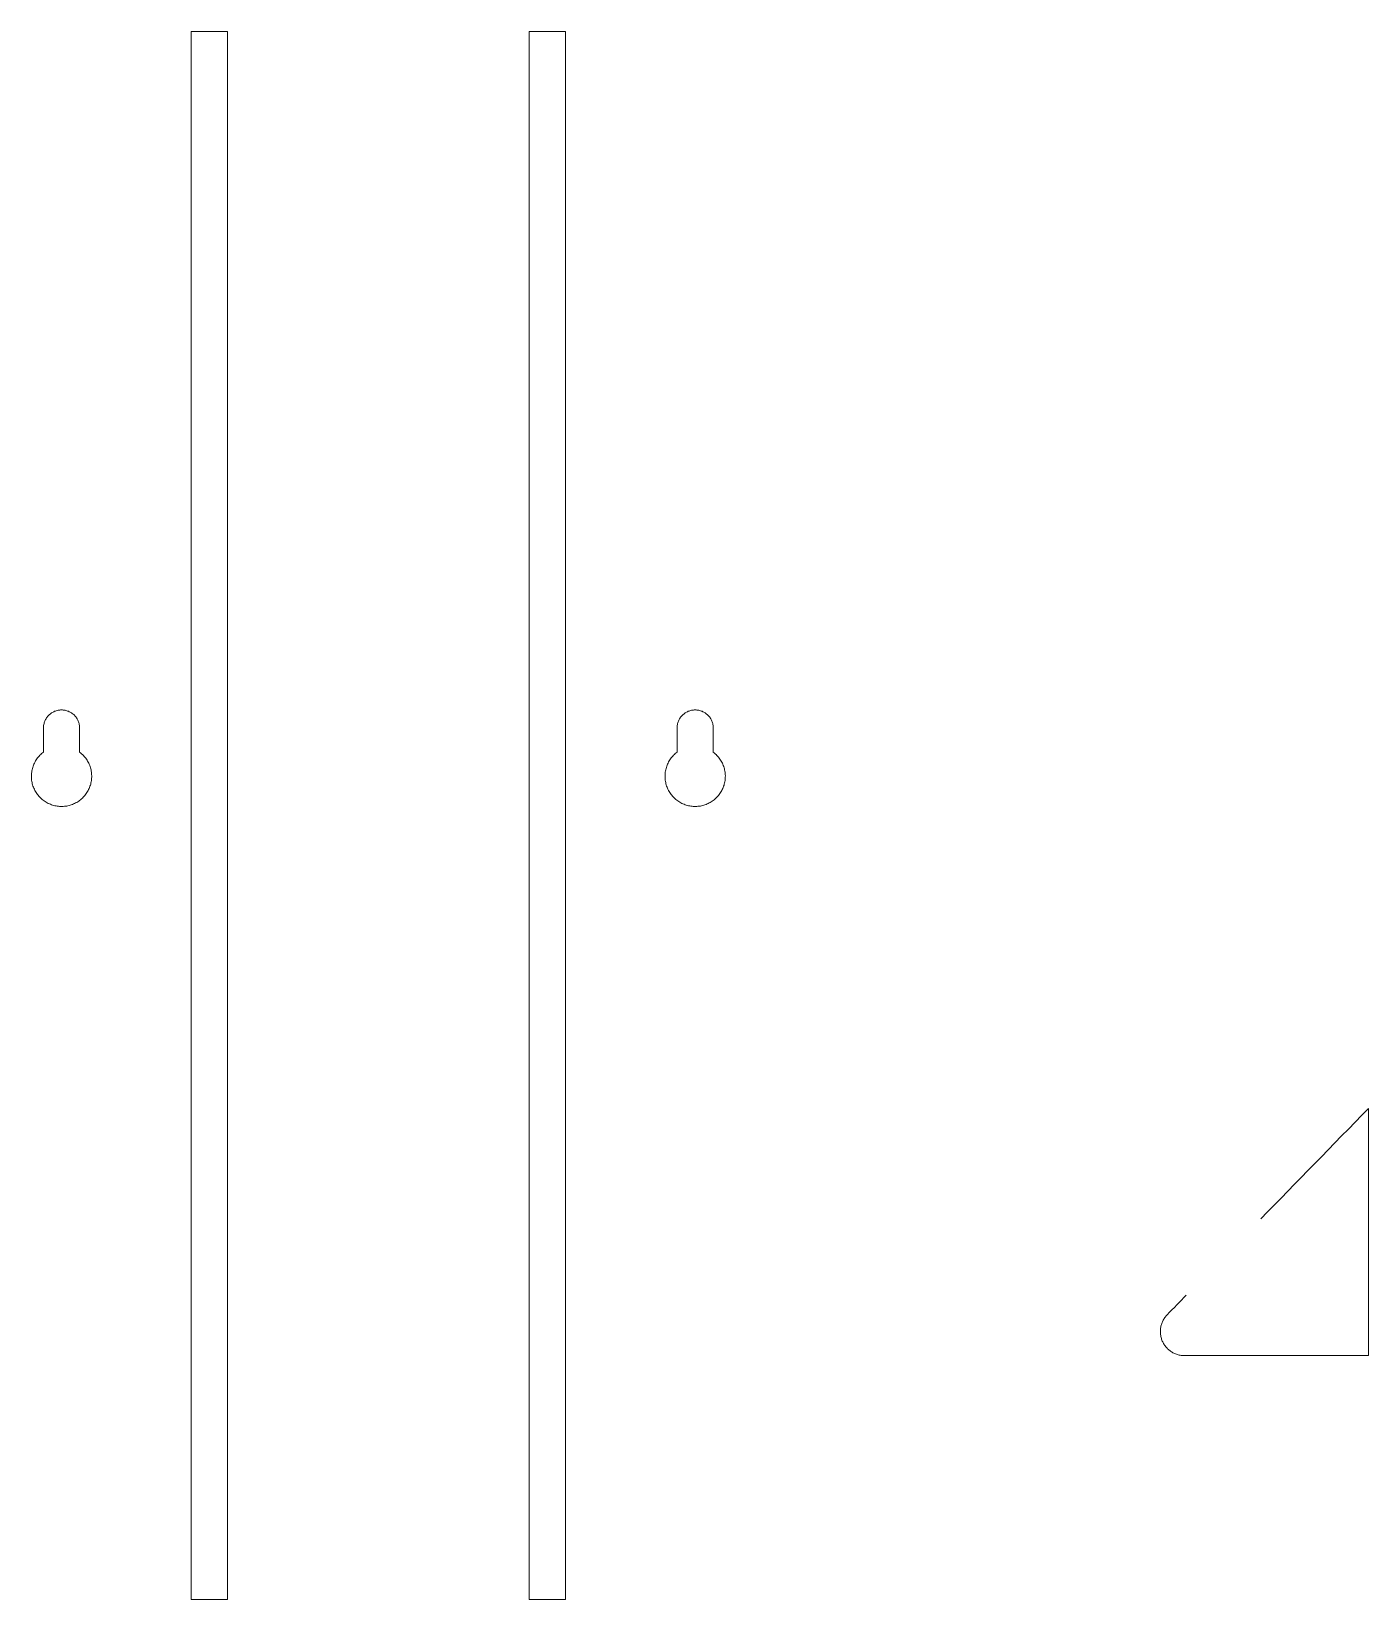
# Model space of a CAD drawing. Header units: millimetres. Extents: x 2739 to 4205, y 2777 to 5288.
# Drawn here: x 2878.1 to 3099.7, y 4899 to 5159 of the extents above; entities that cross this region are included whole.
import ezdxf

# ---------------------------------------------------------------- set-up
doc = ezdxf.new("R2010")
doc.units = ezdxf.units.MM
doc.header["$MEASUREMENT"] = 0
doc.layers.add('layer 1', color=7, linetype='Continuous')

msp = doc.modelspace()

# ---------------------------------------------------------------- linework, layer by layer
at = {"layer": 'layer 1', "color": 250, "lineweight": 9}
for points, knots in [([(2910.606, 4898.9966), (2910.606, 4985.6633), (2910.606, 5072.3299), (2910.606, 5158.9966), (2910.606, 5158.9966), (2908.606, 5158.9966), (2906.606, 5158.9966), (2904.606, 5158.9966), (2904.606, 5158.9966), (2904.606, 5072.3299), (2904.606, 4985.6633), (2904.606, 4898.9966), (2904.606, 4898.9966), (2906.606, 4898.9966), (2908.606, 4898.9966), (2910.606, 4898.9966)], [0, 0, 0, 0, 0.2, 0.2, 0.2, 0.2, 0.4, 0.4, 0.4, 0.4, 0.6, 0.6, 0.6, 0.6, 1, 1, 1, 1]), ([(2966.606, 4898.9966), (2966.606, 4985.6633), (2966.606, 5072.3299), (2966.606, 5158.9966), (2966.606, 5158.9966), (2964.606, 5158.9966), (2962.606, 5158.9966), (2960.606, 5158.9966), (2960.606, 5158.9966), (2960.606, 5072.3299), (2960.606, 4985.6633), (2960.606, 4898.9966), (2960.606, 4898.9966), (2962.606, 4898.9966), (2964.606, 4898.9966), (2966.606, 4898.9966)], [0, 0, 0, 0, 0.2, 0.2, 0.2, 0.2, 0.4, 0.4, 0.4, 0.4, 0.6, 0.6, 0.6, 0.6, 1, 1, 1, 1]), ([(2880.106, 5039.4966), (2880.0045, 5039.414), (2879.9029, 5039.3315), (2879.8014, 5039.2489), (2879.8014, 5039.2489), (2879.7067, 5039.1586), (2879.6119, 5039.0683), (2879.5172, 5038.978), (2879.5172, 5038.978), (2879.4298, 5038.8806), (2879.3425, 5038.7831), (2879.2551, 5038.6857), (2879.2551, 5038.6857), (2879.1757, 5038.5817), (2879.0962, 5038.4778), (2879.0168, 5038.3738), (2879.0168, 5038.3738), (2878.9457, 5038.2639), (2878.8747, 5038.1539), (2878.8036, 5038.044), (2878.8036, 5038.044), (2878.7414, 5037.9289), (2878.6792, 5037.8137), (2878.617, 5037.6986), (2878.617, 5037.6986), (2878.564, 5037.5789), (2878.5111, 5037.4593), (2878.4581, 5037.3396), (2878.4581, 5037.3396), (2878.4147, 5037.2162), (2878.3712, 5037.0927), (2878.3278, 5036.9693), (2878.3278, 5036.9693), (2878.2942, 5036.8428), (2878.2606, 5036.7164), (2878.227, 5036.5899), (2878.227, 5036.5899), (2878.2034, 5036.4612), (2878.1799, 5036.3324), (2878.1563, 5036.2037), (2878.1563, 5036.2037), (2878.1429, 5036.0735), (2878.1294, 5035.9434), (2878.116, 5035.8132), (2878.116, 5035.8132), (2878.1129, 5035.6824), (2878.1097, 5035.5515), (2878.1066, 5035.4207), (2878.1066, 5035.4207), (2878.1137, 5035.29), (2878.1208, 5035.1594), (2878.1279, 5035.0287), (2878.1279, 5035.0287), (2878.1453, 5034.899), (2878.1626, 5034.7692), (2878.18, 5034.6395), (2878.18, 5034.6395), (2878.2075, 5034.5116), (2878.2349, 5034.3836), (2878.2624, 5034.2557), (2878.2624, 5034.2557), (2878.2998, 5034.1303), (2878.3373, 5034.0049), (2878.3747, 5033.8795), (2878.3747, 5033.8795), (2878.4219, 5033.7574), (2878.469, 5033.6353), (2878.5162, 5033.5132), (2878.5162, 5033.5132), (2878.5728, 5033.3952), (2878.6293, 5033.2773), (2878.6859, 5033.1593), (2878.6859, 5033.1593), (2878.7516, 5033.0461), (2878.8173, 5032.9329), (2878.883, 5032.8197), (2878.883, 5032.8197), (2878.9573, 5032.712), (2879.0317, 5032.6043), (2879.106, 5032.4966), (2879.106, 5032.4966), (2879.1886, 5032.3951), (2879.2711, 5032.2935), (2879.3537, 5032.192), (2879.3537, 5032.192), (2879.444, 5032.0973), (2879.5343, 5032.0025), (2879.6246, 5031.9078), (2879.6246, 5031.9078), (2879.722, 5031.8204), (2879.8195, 5031.7331), (2879.9169, 5031.6457), (2879.9169, 5031.6457), (2880.0209, 5031.5662), (2880.1248, 5031.4868), (2880.2288, 5031.4073), (2880.2288, 5031.4073), (2880.3387, 5031.3363), (2880.4486, 5031.2652), (2880.5585, 5031.1942), (2880.5585, 5031.1942), (2880.6736, 5031.132), (2880.7888, 5031.0698), (2880.9039, 5031.0076), (2880.9039, 5031.0076), (2881.0236, 5030.9546), (2881.1432, 5030.9017), (2881.2629, 5030.8487), (2881.2629, 5030.8487), (2881.3864, 5030.8053), (2881.5098, 5030.7618), (2881.6333, 5030.7184), (2881.6333, 5030.7184), (2881.7598, 5030.6848), (2881.8862, 5030.6512), (2882.0127, 5030.6176), (2882.0127, 5030.6176), (2882.1414, 5030.594), (2882.2702, 5030.5704), (2882.3989, 5030.5468), (2882.3989, 5030.5468), (2882.5291, 5030.5334), (2882.6592, 5030.52), (2882.7894, 5030.5066), (2882.7894, 5030.5066), (2882.9202, 5030.5035), (2883.0511, 5030.5003), (2883.1819, 5030.4972), (2883.1819, 5030.4972), (2883.3126, 5030.5043), (2883.4432, 5030.5114), (2883.5739, 5030.5185), (2883.5739, 5030.5185), (2883.7036, 5030.5359), (2883.8334, 5030.5532), (2883.9631, 5030.5706), (2883.9631, 5030.5706), (2884.091, 5030.5981), (2884.219, 5030.6255), (2884.3469, 5030.653), (2884.3469, 5030.653), (2884.4723, 5030.6904), (2884.5977, 5030.7279), (2884.7231, 5030.7653), (2884.7231, 5030.7653), (2884.8452, 5030.8125), (2884.9672, 5030.8596), (2885.0893, 5030.9068), (2885.0893, 5030.9068), (2885.2073, 5030.9634), (2885.3253, 5031.0199), (2885.4433, 5031.0765), (2885.4433, 5031.0765), (2885.5565, 5031.1422), (2885.6697, 5031.2078), (2885.7829, 5031.2735), (2885.7829, 5031.2735), (2885.8906, 5031.3479), (2885.9983, 5031.4222), (2886.106, 5031.4966), (2886.106, 5031.4966), (2886.2075, 5031.5792), (2886.3091, 5031.6617), (2886.4106, 5031.7443), (2886.4106, 5031.7443), (2886.5053, 5031.8346), (2886.6001, 5031.9248), (2886.6948, 5032.0151), (2886.6948, 5032.0151), (2886.7822, 5032.1125), (2886.8695, 5032.21), (2886.9569, 5032.3074), (2886.9569, 5032.3074), (2887.0363, 5032.4114), (2887.1158, 5032.5154), (2887.1952, 5032.6194), (2887.1952, 5032.6194), (2887.2663, 5032.7293), (2887.3373, 5032.8392), (2887.4084, 5032.9491), (2887.4084, 5032.9491), (2887.4706, 5033.0642), (2887.5328, 5033.1794), (2887.595, 5033.2945), (2887.595, 5033.2945), (2887.648, 5033.4142), (2887.7009, 5033.5338), (2887.7539, 5033.6535), (2887.7539, 5033.6535), (2887.7973, 5033.777), (2887.8408, 5033.9004), (2887.8842, 5034.0239), (2887.8842, 5034.0239), (2887.9178, 5034.1504), (2887.9514, 5034.2768), (2887.985, 5034.4033), (2887.985, 5034.4033), (2888.0086, 5034.532), (2888.0321, 5034.6608), (2888.0557, 5034.7895), (2888.0557, 5034.7895), (2888.0691, 5034.9197), (2888.0826, 5035.0498), (2888.096, 5035.18), (2888.096, 5035.18), (2888.0991, 5035.3108), (2888.1023, 5035.4417), (2888.1054, 5035.5725), (2888.1054, 5035.5725), (2888.0983, 5035.7032), (2888.0912, 5035.8338), (2888.0841, 5035.9645), (2888.0841, 5035.9645), (2888.0667, 5036.0942), (2888.0494, 5036.2239), (2888.032, 5036.3536), (2888.032, 5036.3536), (2888.0045, 5036.4816), (2887.9771, 5036.6095), (2887.9496, 5036.7375), (2887.9496, 5036.7375), (2887.9122, 5036.8629), (2887.8747, 5036.9883), (2887.8373, 5037.1137), (2887.8373, 5037.1137), (2887.7901, 5037.2358), (2887.743, 5037.3578), (2887.6958, 5037.4799), (2887.6958, 5037.4799), (2887.6392, 5037.5979), (2887.5827, 5037.7159), (2887.5261, 5037.8339), (2887.5261, 5037.8339), (2887.4604, 5037.9471), (2887.3947, 5038.0603), (2887.329, 5038.1735), (2887.329, 5038.1735), (2887.2547, 5038.2812), (2887.1803, 5038.3889), (2887.106, 5038.4966), (2887.106, 5038.4966), (2887.0234, 5038.5981), (2886.9409, 5038.6997), (2886.8583, 5038.8012), (2886.8583, 5038.8012), (2886.768, 5038.8959), (2886.6777, 5038.9907), (2886.5874, 5039.0854), (2886.5874, 5039.0854), (2886.4269, 5039.2225), (2886.2665, 5039.3595), (2886.106, 5039.4966), (2886.106, 5039.4966), (2886.106, 5040.8299), (2886.106, 5042.1633), (2886.106, 5043.4966), (2886.106, 5043.4966), (2886.1012, 5043.5946), (2886.0964, 5043.6926), (2886.0916, 5043.7906), (2886.0916, 5043.7906), (2886.0772, 5043.8877), (2886.0628, 5043.9847), (2886.0484, 5044.0818), (2886.0484, 5044.0818), (2886.0245, 5044.177), (2886.0007, 5044.2722), (2885.9768, 5044.3674), (2885.9768, 5044.3674), (2885.9437, 5044.4598), (2885.9107, 5044.5522), (2885.8776, 5044.6446), (2885.8776, 5044.6446), (2885.8357, 5044.7333), (2885.7937, 5044.8221), (2885.7518, 5044.9108), (2885.7518, 5044.9108), (2885.7013, 5044.995), (2885.6509, 5045.0791), (2885.6004, 5045.1633), (2885.6004, 5045.1633), (2885.5419, 5045.2421), (2885.4835, 5045.321), (2885.425, 5045.3998), (2885.425, 5045.3998), (2885.3591, 5045.4725), (2885.2932, 5045.5452), (2885.2273, 5045.6179), (2885.2273, 5045.6179), (2885.1546, 5045.6838), (2885.0819, 5045.7497), (2885.0092, 5045.8156), (2885.0092, 5045.8156), (2884.9304, 5045.8741), (2884.8515, 5045.9325), (2884.7727, 5045.991), (2884.7727, 5045.991), (2884.6885, 5046.0414), (2884.6044, 5046.0919), (2884.5202, 5046.1423), (2884.5202, 5046.1423), (2884.4315, 5046.1843), (2884.3428, 5046.2262), (2884.2541, 5046.2682), (2884.2541, 5046.2682), (2884.1617, 5046.3013), (2884.0693, 5046.3343), (2883.9769, 5046.3674), (2883.9769, 5046.3674), (2883.8817, 5046.3912), (2883.7865, 5046.4151), (2883.6913, 5046.4389), (2883.6913, 5046.4389), (2883.5942, 5046.4533), (2883.4972, 5046.4677), (2883.4001, 5046.4821), (2883.4001, 5046.4821), (2883.3021, 5046.4869), (2883.204, 5046.4918), (2883.106, 5046.4966), (2883.106, 5046.4966), (2883.008, 5046.4918), (2882.9099, 5046.4869), (2882.8119, 5046.4821), (2882.8119, 5046.4821), (2882.7148, 5046.4677), (2882.6178, 5046.4533), (2882.5207, 5046.4389), (2882.5207, 5046.4389), (2882.4255, 5046.4151), (2882.3303, 5046.3912), (2882.2351, 5046.3674), (2882.2351, 5046.3674), (2882.1427, 5046.3343), (2882.0503, 5046.3013), (2881.9579, 5046.2682), (2881.9579, 5046.2682), (2881.8692, 5046.2262), (2881.7805, 5046.1843), (2881.6918, 5046.1423), (2881.6918, 5046.1423), (2881.6076, 5046.0919), (2881.5235, 5046.0414), (2881.4393, 5045.991), (2881.4393, 5045.991), (2881.3605, 5045.9325), (2881.2816, 5045.8741), (2881.2028, 5045.8156), (2881.2028, 5045.8156), (2881.1301, 5045.7497), (2881.0574, 5045.6838), (2880.9847, 5045.6179), (2880.9847, 5045.6179), (2880.9188, 5045.5452), (2880.8529, 5045.4725), (2880.787, 5045.3998), (2880.787, 5045.3998), (2880.7285, 5045.321), (2880.6701, 5045.2421), (2880.6116, 5045.1633), (2880.6116, 5045.1633), (2880.5611, 5045.0791), (2880.5107, 5044.995), (2880.4602, 5044.9108), (2880.4602, 5044.9108), (2880.4183, 5044.8221), (2880.3763, 5044.7333), (2880.3344, 5044.6446), (2880.3344, 5044.6446), (2880.3013, 5044.5522), (2880.2683, 5044.4598), (2880.2352, 5044.3674), (2880.2352, 5044.3674), (2880.2113, 5044.2722), (2880.1875, 5044.177), (2880.1636, 5044.0818), (2880.1636, 5044.0818), (2880.1492, 5043.9847), (2880.1348, 5043.8877), (2880.1204, 5043.7906), (2880.1204, 5043.7906), (2880.1156, 5043.6926), (2880.1108, 5043.5946), (2880.106, 5043.4966), (2880.106, 5043.4966), (2880.106, 5042.1633), (2880.106, 5040.8299), (2880.106, 5039.4966)], [0, 0, 0, 0, 0.01020408, 0.01020408, 0.01020408, 0.01020408, 0.02040816, 0.02040816, 0.02040816, 0.02040816, 0.03061224, 0.03061224, 0.03061224, 0.03061224, 0.04081633, 0.04081633, 0.04081633, 0.04081633, 0.05102041, 0.05102041, 0.05102041, 0.05102041, 0.06122449, 0.06122449, 0.06122449, 0.06122449, 0.07142857, 0.07142857, 0.07142857, 0.07142857, 0.08163265, 0.08163265, 0.08163265, 0.08163265, 0.09183673, 0.09183673, 0.09183673, 0.09183673, 0.10204082, 0.10204082, 0.10204082, 0.10204082, 0.1122449, 0.1122449, 0.1122449, 0.1122449, 0.12244898, 0.12244898, 0.12244898, 0.12244898, 0.13265306, 0.13265306, 0.13265306, 0.13265306, 0.14285714, 0.14285714, 0.14285714, 0.14285714, 0.15306122, 0.15306122, 0.15306122, 0.15306122, 0.16326531, 0.16326531, 0.16326531, 0.16326531, 0.17346939, 0.17346939, 0.17346939, 0.17346939, 0.18367347, 0.18367347, 0.18367347, 0.18367347, 0.19387755, 0.19387755, 0.19387755, 0.19387755, 0.20408163, 0.20408163, 0.20408163, 0.20408163, 0.21428571, 0.21428571, 0.21428571, 0.21428571, 0.2244898, 0.2244898, 0.2244898, 0.2244898, 0.23469388, 0.23469388, 0.23469388, 0.23469388, 0.24489796, 0.24489796, 0.24489796, 0.24489796, 0.25510204, 0.25510204, 0.25510204, 0.25510204, 0.26530612, 0.26530612, 0.26530612, 0.26530612, 0.2755102, 0.2755102, 0.2755102, 0.2755102, 0.28571429, 0.28571429, 0.28571429, 0.28571429, 0.29591837, 0.29591837, 0.29591837, 0.29591837, 0.30612245, 0.30612245, 0.30612245, 0.30612245, 0.31632653, 0.31632653, 0.31632653, 0.31632653, 0.32653061, 0.32653061, 0.32653061, 0.32653061, 0.33673469, 0.33673469, 0.33673469, 0.33673469, 0.34693878, 0.34693878, 0.34693878, 0.34693878, 0.35714286, 0.35714286, 0.35714286, 0.35714286, 0.36734694, 0.36734694, 0.36734694, 0.36734694, 0.37755102, 0.37755102, 0.37755102, 0.37755102, 0.3877551, 0.3877551, 0.3877551, 0.3877551, 0.39795918, 0.39795918, 0.39795918, 0.39795918, 0.40816327, 0.40816327, 0.40816327, 0.40816327, 0.41836735, 0.41836735, 0.41836735, 0.41836735, 0.42857143, 0.42857143, 0.42857143, 0.42857143, 0.43877551, 0.43877551, 0.43877551, 0.43877551, 0.44897959, 0.44897959, 0.44897959, 0.44897959, 0.45918367, 0.45918367, 0.45918367, 0.45918367, 0.46938776, 0.46938776, 0.46938776, 0.46938776, 0.47959184, 0.47959184, 0.47959184, 0.47959184, 0.48979592, 0.48979592, 0.48979592, 0.48979592, 0.5, 0.5, 0.5, 0.5, 0.51020408, 0.51020408, 0.51020408, 0.51020408, 0.52040816, 0.52040816, 0.52040816, 0.52040816, 0.53061224, 0.53061224, 0.53061224, 0.53061224, 0.54081633, 0.54081633, 0.54081633, 0.54081633, 0.55102041, 0.55102041, 0.55102041, 0.55102041, 0.56122449, 0.56122449, 0.56122449, 0.56122449, 0.57142857, 0.57142857, 0.57142857, 0.57142857, 0.58163265, 0.58163265, 0.58163265, 0.58163265, 0.59183673, 0.59183673, 0.59183673, 0.59183673, 0.60204082, 0.60204082, 0.60204082, 0.60204082, 0.6122449, 0.6122449, 0.6122449, 0.6122449, 0.62244898, 0.62244898, 0.62244898, 0.62244898, 0.63265306, 0.63265306, 0.63265306, 0.63265306, 0.64285714, 0.64285714, 0.64285714, 0.64285714, 0.65306122, 0.65306122, 0.65306122, 0.65306122, 0.66326531, 0.66326531, 0.66326531, 0.66326531, 0.67346939, 0.67346939, 0.67346939, 0.67346939, 0.68367347, 0.68367347, 0.68367347, 0.68367347, 0.69387755, 0.69387755, 0.69387755, 0.69387755, 0.70408163, 0.70408163, 0.70408163, 0.70408163, 0.71428571, 0.71428571, 0.71428571, 0.71428571, 0.7244898, 0.7244898, 0.7244898, 0.7244898, 0.73469388, 0.73469388, 0.73469388, 0.73469388, 0.74489796, 0.74489796, 0.74489796, 0.74489796, 0.75510204, 0.75510204, 0.75510204, 0.75510204, 0.76530612, 0.76530612, 0.76530612, 0.76530612, 0.7755102, 0.7755102, 0.7755102, 0.7755102, 0.78571429, 0.78571429, 0.78571429, 0.78571429, 0.79591837, 0.79591837, 0.79591837, 0.79591837, 0.80612245, 0.80612245, 0.80612245, 0.80612245, 0.81632653, 0.81632653, 0.81632653, 0.81632653, 0.82653061, 0.82653061, 0.82653061, 0.82653061, 0.83673469, 0.83673469, 0.83673469, 0.83673469, 0.84693878, 0.84693878, 0.84693878, 0.84693878, 0.85714286, 0.85714286, 0.85714286, 0.85714286, 0.86734694, 0.86734694, 0.86734694, 0.86734694, 0.87755102, 0.87755102, 0.87755102, 0.87755102, 0.8877551, 0.8877551, 0.8877551, 0.8877551, 0.89795918, 0.89795918, 0.89795918, 0.89795918, 0.90816327, 0.90816327, 0.90816327, 0.90816327, 0.91836735, 0.91836735, 0.91836735, 0.91836735, 0.92857143, 0.92857143, 0.92857143, 0.92857143, 0.93877551, 0.93877551, 0.93877551, 0.93877551, 0.94897959, 0.94897959, 0.94897959, 0.94897959, 0.95918367, 0.95918367, 0.95918367, 0.95918367, 0.96938776, 0.96938776, 0.96938776, 0.96938776, 0.97959184, 0.97959184, 0.97959184, 0.97959184, 1, 1, 1, 1]), ([(2985.106, 5039.4966), (2985.106, 5040.8299), (2985.106, 5042.1633), (2985.106, 5043.4966), (2985.106, 5043.4966), (2985.1108, 5043.5946), (2985.1156, 5043.6926), (2985.1204, 5043.7906), (2985.1204, 5043.7906), (2985.1348, 5043.8877), (2985.1492, 5043.9847), (2985.1636, 5044.0818), (2985.1636, 5044.0818), (2985.1875, 5044.177), (2985.2113, 5044.2722), (2985.2352, 5044.3674), (2985.2352, 5044.3674), (2985.2683, 5044.4598), (2985.3013, 5044.5522), (2985.3344, 5044.6446), (2985.3344, 5044.6446), (2985.3763, 5044.7333), (2985.4183, 5044.8221), (2985.4602, 5044.9108), (2985.4602, 5044.9108), (2985.5107, 5044.995), (2985.5611, 5045.0791), (2985.6116, 5045.1633), (2985.6116, 5045.1633), (2985.6701, 5045.2421), (2985.7285, 5045.321), (2985.787, 5045.3998), (2985.787, 5045.3998), (2985.8529, 5045.4725), (2985.9188, 5045.5452), (2985.9847, 5045.6179), (2985.9847, 5045.6179), (2986.0574, 5045.6838), (2986.1301, 5045.7497), (2986.2028, 5045.8156), (2986.2028, 5045.8156), (2986.2816, 5045.8741), (2986.3605, 5045.9325), (2986.4393, 5045.991), (2986.4393, 5045.991), (2986.5235, 5046.0414), (2986.6076, 5046.0919), (2986.6918, 5046.1423), (2986.6918, 5046.1423), (2986.7805, 5046.1843), (2986.8692, 5046.2262), (2986.9579, 5046.2682), (2986.9579, 5046.2682), (2987.0503, 5046.3013), (2987.1427, 5046.3343), (2987.2351, 5046.3674), (2987.2351, 5046.3674), (2987.3303, 5046.3912), (2987.4255, 5046.4151), (2987.5207, 5046.4389), (2987.5207, 5046.4389), (2987.6178, 5046.4533), (2987.7148, 5046.4677), (2987.8119, 5046.4821), (2987.8119, 5046.4821), (2987.9099, 5046.4869), (2988.008, 5046.4918), (2988.106, 5046.4966), (2988.106, 5046.4966), (2988.204, 5046.4918), (2988.3021, 5046.4869), (2988.4001, 5046.4821), (2988.4001, 5046.4821), (2988.4972, 5046.4677), (2988.5942, 5046.4533), (2988.6913, 5046.4389), (2988.6913, 5046.4389), (2988.7865, 5046.4151), (2988.8817, 5046.3912), (2988.9769, 5046.3674), (2988.9769, 5046.3674), (2989.0693, 5046.3343), (2989.1617, 5046.3013), (2989.2541, 5046.2682), (2989.2541, 5046.2682), (2989.3428, 5046.2262), (2989.4315, 5046.1843), (2989.5202, 5046.1423), (2989.5202, 5046.1423), (2989.6044, 5046.0919), (2989.6885, 5046.0414), (2989.7727, 5045.991), (2989.7727, 5045.991), (2989.8515, 5045.9325), (2989.9304, 5045.8741), (2990.0092, 5045.8156), (2990.0092, 5045.8156), (2990.0819, 5045.7497), (2990.1546, 5045.6838), (2990.2273, 5045.6179), (2990.2273, 5045.6179), (2990.2932, 5045.5452), (2990.3591, 5045.4725), (2990.425, 5045.3998), (2990.425, 5045.3998), (2990.4835, 5045.321), (2990.5419, 5045.2421), (2990.6004, 5045.1633), (2990.6004, 5045.1633), (2990.6509, 5045.0791), (2990.7013, 5044.995), (2990.7518, 5044.9108), (2990.7518, 5044.9108), (2990.7937, 5044.8221), (2990.8357, 5044.7333), (2990.8776, 5044.6446), (2990.8776, 5044.6446), (2990.9107, 5044.5522), (2990.9437, 5044.4598), (2990.9768, 5044.3674), (2990.9768, 5044.3674), (2991.0007, 5044.2722), (2991.0245, 5044.177), (2991.0484, 5044.0818), (2991.0484, 5044.0818), (2991.0628, 5043.9847), (2991.0772, 5043.8877), (2991.0916, 5043.7906), (2991.0916, 5043.7906), (2991.0964, 5043.6926), (2991.1012, 5043.5946), (2991.106, 5043.4966), (2991.106, 5043.4966), (2991.106, 5042.1633), (2991.106, 5040.8299), (2991.106, 5039.4966), (2991.106, 5039.4966), (2991.2665, 5039.3595), (2991.4269, 5039.2225), (2991.5874, 5039.0854), (2991.5874, 5039.0854), (2991.6777, 5038.9907), (2991.768, 5038.8959), (2991.8583, 5038.8012), (2991.8583, 5038.8012), (2991.9409, 5038.6997), (2992.0234, 5038.5981), (2992.106, 5038.4966), (2992.106, 5038.4966), (2992.1803, 5038.3889), (2992.2547, 5038.2812), (2992.329, 5038.1735), (2992.329, 5038.1735), (2992.3947, 5038.0603), (2992.4604, 5037.9471), (2992.5261, 5037.8339), (2992.5261, 5037.8339), (2992.5827, 5037.7159), (2992.6392, 5037.5979), (2992.6958, 5037.4799), (2992.6958, 5037.4799), (2992.743, 5037.3578), (2992.7901, 5037.2358), (2992.8373, 5037.1137), (2992.8373, 5037.1137), (2992.8747, 5036.9883), (2992.9122, 5036.8629), (2992.9496, 5036.7375), (2992.9496, 5036.7375), (2992.9771, 5036.6095), (2993.0045, 5036.4816), (2993.032, 5036.3536), (2993.032, 5036.3536), (2993.0494, 5036.2239), (2993.0667, 5036.0942), (2993.0841, 5035.9645), (2993.0841, 5035.9645), (2993.0912, 5035.8338), (2993.0983, 5035.7032), (2993.1054, 5035.5725), (2993.1054, 5035.5725), (2993.1023, 5035.4417), (2993.0991, 5035.3108), (2993.096, 5035.18), (2993.096, 5035.18), (2993.0826, 5035.0498), (2993.0691, 5034.9197), (2993.0557, 5034.7895), (2993.0557, 5034.7895), (2993.0321, 5034.6608), (2993.0086, 5034.532), (2992.985, 5034.4033), (2992.985, 5034.4033), (2992.9514, 5034.2768), (2992.9178, 5034.1504), (2992.8842, 5034.0239), (2992.8842, 5034.0239), (2992.8408, 5033.9004), (2992.7973, 5033.777), (2992.7539, 5033.6535), (2992.7539, 5033.6535), (2992.7009, 5033.5338), (2992.648, 5033.4142), (2992.595, 5033.2945), (2992.595, 5033.2945), (2992.5328, 5033.1794), (2992.4706, 5033.0642), (2992.4084, 5032.9491), (2992.4084, 5032.9491), (2992.3373, 5032.8392), (2992.2663, 5032.7293), (2992.1952, 5032.6194), (2992.1952, 5032.6194), (2992.1158, 5032.5154), (2992.0363, 5032.4114), (2991.9569, 5032.3074), (2991.9569, 5032.3074), (2991.8695, 5032.21), (2991.7822, 5032.1125), (2991.6948, 5032.0151), (2991.6948, 5032.0151), (2991.6001, 5031.9248), (2991.5053, 5031.8346), (2991.4106, 5031.7443), (2991.4106, 5031.7443), (2991.3091, 5031.6617), (2991.2075, 5031.5792), (2991.106, 5031.4966), (2991.106, 5031.4966), (2990.9983, 5031.4222), (2990.8906, 5031.3479), (2990.7829, 5031.2735), (2990.7829, 5031.2735), (2990.6697, 5031.2078), (2990.5565, 5031.1422), (2990.4433, 5031.0765), (2990.4433, 5031.0765), (2990.3253, 5031.0199), (2990.2073, 5030.9634), (2990.0893, 5030.9068), (2990.0893, 5030.9068), (2989.9672, 5030.8596), (2989.8452, 5030.8125), (2989.7231, 5030.7653), (2989.7231, 5030.7653), (2989.5977, 5030.7279), (2989.4723, 5030.6904), (2989.3469, 5030.653), (2989.3469, 5030.653), (2989.219, 5030.6255), (2989.091, 5030.5981), (2988.9631, 5030.5706), (2988.9631, 5030.5706), (2988.8334, 5030.5532), (2988.7036, 5030.5359), (2988.5739, 5030.5185), (2988.5739, 5030.5185), (2988.4432, 5030.5114), (2988.3126, 5030.5043), (2988.1819, 5030.4972), (2988.1819, 5030.4972), (2988.0511, 5030.5003), (2987.9202, 5030.5035), (2987.7894, 5030.5066), (2987.7894, 5030.5066), (2987.6592, 5030.52), (2987.5291, 5030.5334), (2987.3989, 5030.5468), (2987.3989, 5030.5468), (2987.2702, 5030.5704), (2987.1414, 5030.594), (2987.0127, 5030.6176), (2987.0127, 5030.6176), (2986.8862, 5030.6512), (2986.7598, 5030.6848), (2986.6333, 5030.7184), (2986.6333, 5030.7184), (2986.5098, 5030.7618), (2986.3864, 5030.8053), (2986.2629, 5030.8487), (2986.2629, 5030.8487), (2986.1432, 5030.9017), (2986.0236, 5030.9546), (2985.9039, 5031.0076), (2985.9039, 5031.0076), (2985.7888, 5031.0698), (2985.6736, 5031.132), (2985.5585, 5031.1942), (2985.5585, 5031.1942), (2985.4486, 5031.2652), (2985.3387, 5031.3363), (2985.2288, 5031.4073), (2985.2288, 5031.4073), (2985.1248, 5031.4868), (2985.0209, 5031.5662), (2984.9169, 5031.6457), (2984.9169, 5031.6457), (2984.8194, 5031.7331), (2984.722, 5031.8204), (2984.6245, 5031.9078), (2984.6245, 5031.9078), (2984.5342, 5032.0025), (2984.444, 5032.0973), (2984.3537, 5032.192), (2984.3537, 5032.192), (2984.2711, 5032.2935), (2984.1886, 5032.3951), (2984.106, 5032.4966), (2984.106, 5032.4966), (2984.0317, 5032.6043), (2983.9573, 5032.712), (2983.883, 5032.8197), (2983.883, 5032.8197), (2983.8173, 5032.9329), (2983.7516, 5033.0461), (2983.6859, 5033.1593), (2983.6859, 5033.1593), (2983.6293, 5033.2773), (2983.5728, 5033.3952), (2983.5162, 5033.5132), (2983.5162, 5033.5132), (2983.469, 5033.6353), (2983.4219, 5033.7574), (2983.3747, 5033.8795), (2983.3747, 5033.8795), (2983.3373, 5034.0049), (2983.2998, 5034.1303), (2983.2624, 5034.2557), (2983.2624, 5034.2557), (2983.2349, 5034.3836), (2983.2075, 5034.5116), (2983.18, 5034.6395), (2983.18, 5034.6395), (2983.1626, 5034.7692), (2983.1453, 5034.899), (2983.1279, 5035.0287), (2983.1279, 5035.0287), (2983.1208, 5035.1594), (2983.1137, 5035.29), (2983.1066, 5035.4207), (2983.1066, 5035.4207), (2983.1097, 5035.5515), (2983.1129, 5035.6824), (2983.116, 5035.8132), (2983.116, 5035.8132), (2983.1294, 5035.9434), (2983.1429, 5036.0735), (2983.1563, 5036.2037), (2983.1563, 5036.2037), (2983.1799, 5036.3324), (2983.2034, 5036.4612), (2983.227, 5036.5899), (2983.227, 5036.5899), (2983.2606, 5036.7164), (2983.2942, 5036.8428), (2983.3278, 5036.9693), (2983.3278, 5036.9693), (2983.3712, 5037.0927), (2983.4147, 5037.2162), (2983.4581, 5037.3396), (2983.4581, 5037.3396), (2983.5111, 5037.4593), (2983.564, 5037.5789), (2983.617, 5037.6986), (2983.617, 5037.6986), (2983.6792, 5037.8137), (2983.7414, 5037.9289), (2983.8036, 5038.044), (2983.8036, 5038.044), (2983.8747, 5038.1539), (2983.9457, 5038.2639), (2984.0168, 5038.3738), (2984.0168, 5038.3738), (2984.0962, 5038.4778), (2984.1757, 5038.5817), (2984.2551, 5038.6857), (2984.2551, 5038.6857), (2984.3425, 5038.7831), (2984.4298, 5038.8806), (2984.5172, 5038.978), (2984.5172, 5038.978), (2984.6119, 5039.0683), (2984.7067, 5039.1586), (2984.8014, 5039.2489), (2984.8014, 5039.2489), (2984.9029, 5039.3315), (2985.0045, 5039.414), (2985.106, 5039.4966)], [0, 0, 0, 0, 0.01020408, 0.01020408, 0.01020408, 0.01020408, 0.02040816, 0.02040816, 0.02040816, 0.02040816, 0.03061224, 0.03061224, 0.03061224, 0.03061224, 0.04081633, 0.04081633, 0.04081633, 0.04081633, 0.05102041, 0.05102041, 0.05102041, 0.05102041, 0.06122449, 0.06122449, 0.06122449, 0.06122449, 0.07142857, 0.07142857, 0.07142857, 0.07142857, 0.08163265, 0.08163265, 0.08163265, 0.08163265, 0.09183673, 0.09183673, 0.09183673, 0.09183673, 0.10204082, 0.10204082, 0.10204082, 0.10204082, 0.1122449, 0.1122449, 0.1122449, 0.1122449, 0.12244898, 0.12244898, 0.12244898, 0.12244898, 0.13265306, 0.13265306, 0.13265306, 0.13265306, 0.14285714, 0.14285714, 0.14285714, 0.14285714, 0.15306122, 0.15306122, 0.15306122, 0.15306122, 0.16326531, 0.16326531, 0.16326531, 0.16326531, 0.17346939, 0.17346939, 0.17346939, 0.17346939, 0.18367347, 0.18367347, 0.18367347, 0.18367347, 0.19387755, 0.19387755, 0.19387755, 0.19387755, 0.20408163, 0.20408163, 0.20408163, 0.20408163, 0.21428571, 0.21428571, 0.21428571, 0.21428571, 0.2244898, 0.2244898, 0.2244898, 0.2244898, 0.23469388, 0.23469388, 0.23469388, 0.23469388, 0.24489796, 0.24489796, 0.24489796, 0.24489796, 0.25510204, 0.25510204, 0.25510204, 0.25510204, 0.26530612, 0.26530612, 0.26530612, 0.26530612, 0.2755102, 0.2755102, 0.2755102, 0.2755102, 0.28571429, 0.28571429, 0.28571429, 0.28571429, 0.29591837, 0.29591837, 0.29591837, 0.29591837, 0.30612245, 0.30612245, 0.30612245, 0.30612245, 0.31632653, 0.31632653, 0.31632653, 0.31632653, 0.32653061, 0.32653061, 0.32653061, 0.32653061, 0.33673469, 0.33673469, 0.33673469, 0.33673469, 0.34693878, 0.34693878, 0.34693878, 0.34693878, 0.35714286, 0.35714286, 0.35714286, 0.35714286, 0.36734694, 0.36734694, 0.36734694, 0.36734694, 0.37755102, 0.37755102, 0.37755102, 0.37755102, 0.3877551, 0.3877551, 0.3877551, 0.3877551, 0.39795918, 0.39795918, 0.39795918, 0.39795918, 0.40816327, 0.40816327, 0.40816327, 0.40816327, 0.41836735, 0.41836735, 0.41836735, 0.41836735, 0.42857143, 0.42857143, 0.42857143, 0.42857143, 0.43877551, 0.43877551, 0.43877551, 0.43877551, 0.44897959, 0.44897959, 0.44897959, 0.44897959, 0.45918367, 0.45918367, 0.45918367, 0.45918367, 0.46938776, 0.46938776, 0.46938776, 0.46938776, 0.47959184, 0.47959184, 0.47959184, 0.47959184, 0.48979592, 0.48979592, 0.48979592, 0.48979592, 0.5, 0.5, 0.5, 0.5, 0.51020408, 0.51020408, 0.51020408, 0.51020408, 0.52040816, 0.52040816, 0.52040816, 0.52040816, 0.53061224, 0.53061224, 0.53061224, 0.53061224, 0.54081633, 0.54081633, 0.54081633, 0.54081633, 0.55102041, 0.55102041, 0.55102041, 0.55102041, 0.56122449, 0.56122449, 0.56122449, 0.56122449, 0.57142857, 0.57142857, 0.57142857, 0.57142857, 0.58163265, 0.58163265, 0.58163265, 0.58163265, 0.59183673, 0.59183673, 0.59183673, 0.59183673, 0.60204082, 0.60204082, 0.60204082, 0.60204082, 0.6122449, 0.6122449, 0.6122449, 0.6122449, 0.62244898, 0.62244898, 0.62244898, 0.62244898, 0.63265306, 0.63265306, 0.63265306, 0.63265306, 0.64285714, 0.64285714, 0.64285714, 0.64285714, 0.65306122, 0.65306122, 0.65306122, 0.65306122, 0.66326531, 0.66326531, 0.66326531, 0.66326531, 0.67346939, 0.67346939, 0.67346939, 0.67346939, 0.68367347, 0.68367347, 0.68367347, 0.68367347, 0.69387755, 0.69387755, 0.69387755, 0.69387755, 0.70408163, 0.70408163, 0.70408163, 0.70408163, 0.71428571, 0.71428571, 0.71428571, 0.71428571, 0.7244898, 0.7244898, 0.7244898, 0.7244898, 0.73469388, 0.73469388, 0.73469388, 0.73469388, 0.74489796, 0.74489796, 0.74489796, 0.74489796, 0.75510204, 0.75510204, 0.75510204, 0.75510204, 0.76530612, 0.76530612, 0.76530612, 0.76530612, 0.7755102, 0.7755102, 0.7755102, 0.7755102, 0.78571429, 0.78571429, 0.78571429, 0.78571429, 0.79591837, 0.79591837, 0.79591837, 0.79591837, 0.80612245, 0.80612245, 0.80612245, 0.80612245, 0.81632653, 0.81632653, 0.81632653, 0.81632653, 0.82653061, 0.82653061, 0.82653061, 0.82653061, 0.83673469, 0.83673469, 0.83673469, 0.83673469, 0.84693878, 0.84693878, 0.84693878, 0.84693878, 0.85714286, 0.85714286, 0.85714286, 0.85714286, 0.86734694, 0.86734694, 0.86734694, 0.86734694, 0.87755102, 0.87755102, 0.87755102, 0.87755102, 0.8877551, 0.8877551, 0.8877551, 0.8877551, 0.89795918, 0.89795918, 0.89795918, 0.89795918, 0.90816327, 0.90816327, 0.90816327, 0.90816327, 0.91836735, 0.91836735, 0.91836735, 0.91836735, 0.92857143, 0.92857143, 0.92857143, 0.92857143, 0.93877551, 0.93877551, 0.93877551, 0.93877551, 0.94897959, 0.94897959, 0.94897959, 0.94897959, 0.95918367, 0.95918367, 0.95918367, 0.95918367, 0.96938776, 0.96938776, 0.96938776, 0.96938776, 0.97959184, 0.97959184, 0.97959184, 0.97959184, 1, 1, 1, 1]), ([(3066.3336, 4946.2399), (3066.2635, 4946.1621), (3066.1934, 4946.0844), (3066.1233, 4946.0066), (3066.1233, 4946.0066), (3066.0595, 4945.9236), (3065.9957, 4945.8406), (3065.9319, 4945.7576), (3065.9319, 4945.7576), (3065.8748, 4945.6698), (3065.8177, 4945.5821), (3065.7606, 4945.4943), (3065.7606, 4945.4943), (3065.7106, 4945.4023), (3065.6606, 4945.3104), (3065.6106, 4945.2184), (3065.6106, 4945.2184), (3065.5679, 4945.1228), (3065.5253, 4945.0272), (3065.4826, 4944.9316), (3065.4826, 4944.9316), (3065.4476, 4944.8329), (3065.4125, 4944.7343), (3065.3775, 4944.6356), (3065.3775, 4944.6356), (3065.3503, 4944.5345), (3065.3232, 4944.4334), (3065.296, 4944.3323), (3065.296, 4944.3323), (3065.2769, 4944.2294), (3065.2577, 4944.1264), (3065.2386, 4944.0235), (3065.2386, 4944.0235), (3065.2276, 4943.9194), (3065.2165, 4943.8153), (3065.2055, 4943.7112), (3065.2055, 4943.7112), (3065.2027, 4943.6065), (3065.1998, 4943.5019), (3065.197, 4943.3972), (3065.197, 4943.3972), (3065.2024, 4943.2926), (3065.2078, 4943.1881), (3065.2132, 4943.0835), (3065.2132, 4943.0835), (3065.2268, 4942.9797), (3065.2404, 4942.8759), (3065.254, 4942.7721), (3065.254, 4942.7721), (3065.2757, 4942.6697), (3065.2974, 4942.5673), (3065.3191, 4942.4649), (3065.3191, 4942.4649), (3065.3488, 4942.3645), (3065.3784, 4942.264), (3065.4081, 4942.1636), (3065.4081, 4942.1636), (3065.4455, 4942.0658), (3065.483, 4941.9681), (3065.5204, 4941.8703), (3065.5204, 4941.8703), (3065.5654, 4941.7758), (3065.6104, 4941.6813), (3065.6554, 4941.5868), (3065.6554, 4941.5868), (3065.7077, 4941.4961), (3065.7599, 4941.4053), (3065.8122, 4941.3146), (3065.8122, 4941.3146), (3065.8714, 4941.2283), (3065.9307, 4941.142), (3065.9899, 4941.0557), (3065.9899, 4941.0557), (3066.0557, 4940.9743), (3066.1216, 4940.8928), (3066.1874, 4940.8114), (3066.1874, 4940.8114), (3066.2594, 4940.7354), (3066.3314, 4940.6594), (3066.4034, 4940.5834), (3066.4034, 4940.5834), (3066.4812, 4940.5133), (3066.5589, 4940.4432), (3066.6367, 4940.3731), (3066.6367, 4940.3731), (3066.7197, 4940.3093), (3066.8027, 4940.2455), (3066.8857, 4940.1817), (3066.8857, 4940.1817), (3066.9735, 4940.1246), (3067.0612, 4940.0676), (3067.149, 4940.0105), (3067.149, 4940.0105), (3067.241, 4939.9605), (3067.3329, 4939.9104), (3067.4249, 4939.8604), (3067.4249, 4939.8604), (3067.5205, 4939.8177), (3067.6161, 4939.7751), (3067.7117, 4939.7324), (3067.7117, 4939.7324), (3067.8104, 4939.6974), (3067.909, 4939.6624), (3068.0077, 4939.6274), (3068.0077, 4939.6274), (3068.1088, 4939.6002), (3068.2099, 4939.5731), (3068.311, 4939.5459), (3068.311, 4939.5459), (3068.4139, 4939.5267), (3068.5169, 4939.5076), (3068.6198, 4939.4884), (3068.6198, 4939.4884), (3068.8121, 4939.4745), (3069.0044, 4939.4605), (3069.1967, 4939.4466), (3069.1967, 4939.4466), (3079.3665, 4939.4466), (3089.5362, 4939.4466), (3099.706, 4939.4466), (3099.706, 4939.4466), (3099.706, 4953.1133), (3099.706, 4966.7799), (3099.706, 4980.4466), (3099.706, 4980.4466), (3093.75, 4974.3417), (3087.794, 4968.2368), (3081.838, 4962.1319)], [0, 0, 0, 0, 0.03030303, 0.03030303, 0.03030303, 0.03030303, 0.06060606, 0.06060606, 0.06060606, 0.06060606, 0.09090909, 0.09090909, 0.09090909, 0.09090909, 0.12121212, 0.12121212, 0.12121212, 0.12121212, 0.15151515, 0.15151515, 0.15151515, 0.15151515, 0.18181818, 0.18181818, 0.18181818, 0.18181818, 0.21212121, 0.21212121, 0.21212121, 0.21212121, 0.24242424, 0.24242424, 0.24242424, 0.24242424, 0.27272727, 0.27272727, 0.27272727, 0.27272727, 0.3030303, 0.3030303, 0.3030303, 0.3030303, 0.33333333, 0.33333333, 0.33333333, 0.33333333, 0.36363636, 0.36363636, 0.36363636, 0.36363636, 0.39393939, 0.39393939, 0.39393939, 0.39393939, 0.42424242, 0.42424242, 0.42424242, 0.42424242, 0.45454545, 0.45454545, 0.45454545, 0.45454545, 0.48484848, 0.48484848, 0.48484848, 0.48484848, 0.51515152, 0.51515152, 0.51515152, 0.51515152, 0.54545455, 0.54545455, 0.54545455, 0.54545455, 0.57575758, 0.57575758, 0.57575758, 0.57575758, 0.60606061, 0.60606061, 0.60606061, 0.60606061, 0.63636364, 0.63636364, 0.63636364, 0.63636364, 0.66666667, 0.66666667, 0.66666667, 0.66666667, 0.6969697, 0.6969697, 0.6969697, 0.6969697, 0.72727273, 0.72727273, 0.72727273, 0.72727273, 0.75757576, 0.75757576, 0.75757576, 0.75757576, 0.78787879, 0.78787879, 0.78787879, 0.78787879, 0.81818182, 0.81818182, 0.81818182, 0.81818182, 0.84848485, 0.84848485, 0.84848485, 0.84848485, 0.87878788, 0.87878788, 0.87878788, 0.87878788, 0.90909091, 0.90909091, 0.90909091, 0.90909091, 0.93939394, 0.93939394, 0.93939394, 0.93939394, 1, 1, 1, 1])]:
    msp.add_open_spline(points, degree=3, knots=knots, dxfattribs=at)
msp.add_open_spline([(3069.4825, 4949.4675), (3068.4329, 4948.3916), (3067.3832, 4947.3158), (3066.3336, 4946.2399)], degree=3, dxfattribs=at)

doc.saveas('drawing.dxf')
